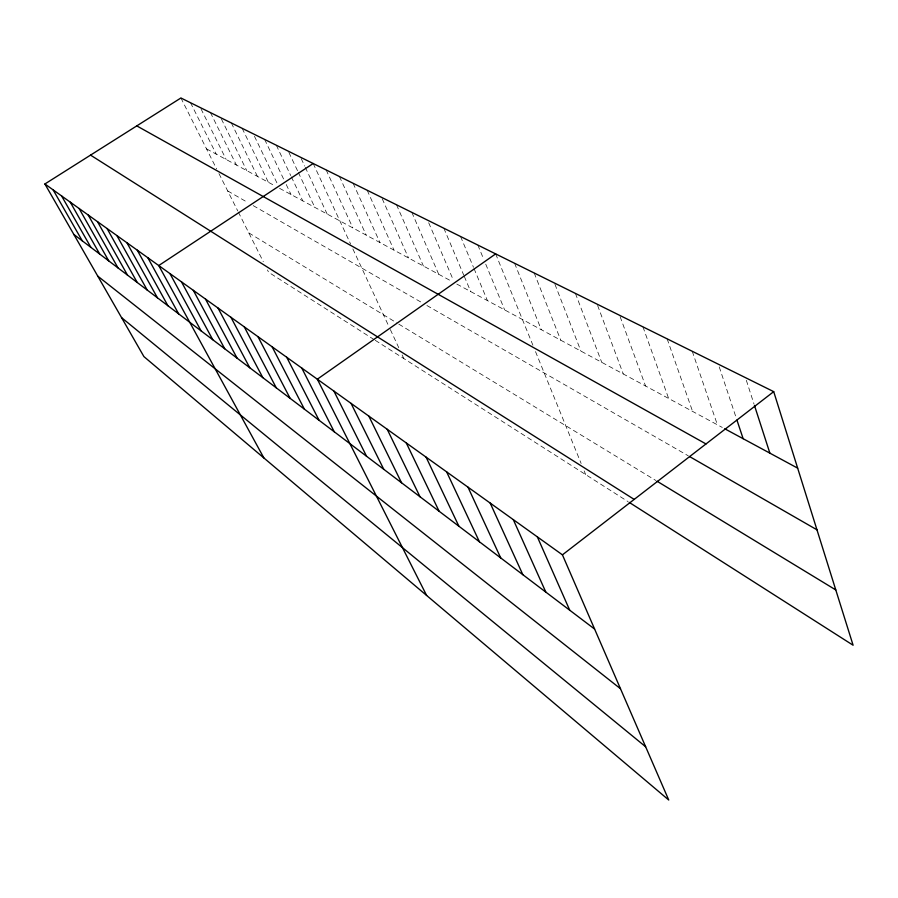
<?xml version="1.0" encoding="UTF-8"?>
<svg xmlns="http://www.w3.org/2000/svg" width="898" height="898" viewBox="0 0 898 898"><rect width="100%" height="100%" fill="white"/><g stroke="black" fill="none" stroke-linecap="round" stroke-linejoin="round"><path stroke-width="0.67" stroke-dasharray="4.49 3.37" d="M206.529 148.888L275.08 185.908M279.559 188.333L452.076 281.501M456.824 284.071L722.295 427.448M227.71 190.96L247.522 202.353M253.214 205.631L422.082 302.738M426.92 305.522L688.283 455.825M248.813 232.896L396.557 322.764M398.791 324.122L655.899 480.52M374.14 339.624L268.637 272.296L267.447 269.939M375.252 340.32L628.084 501.656M180.913 97.983L216.609 168.914M218.955 173.583L237.746 210.918M238.34 212.085L263.282 261.666M190.522 102.742L216.25 154.142M200.984 108.849L226.195 159.507M210.446 112.609L236.376 165.008M221.368 118.951L246.782 170.631M231.336 122.959L257.445 176.39M242.157 128.324L268.367 182.283M254.46 136.294L277.763 184.618M264.641 139.459L283.824 179.499M286.226 184.505L291.019 194.518M276.315 145.24L290.739 175.581M291.345 176.85L302.772 200.871M288.875 152.413L297.721 171.148M298.304 172.405L314.816 207.371M301.167 158.519L304.714 166.085M305.298 167.354L327.164 214.05M313.189 163.503L350.613 244.065M352.858 248.903L388.621 325.884M390.338 329.566L398.779 347.739M402.124 354.935L403.797 358.538M326.142 169.924L352.858 227.924M339.444 176.513L366.216 235.13M353.116 183.293L379.933 242.539M367.181 190.253L394.031 250.16M382.2 198.683L408.523 257.984M396.512 204.789L423.418 266.021M411.834 212.366L438.729 274.305M428.694 222.738L453.4 280.255M443.848 228.227L463.738 275.114M464.277 276.382L470.732 291.581M460.584 236.522L473.482 267.29M474.021 268.569L487.446 300.606M477.848 245.075L483.629 259.062M485.739 264.147L504.665 309.911M495.662 253.898L532.918 345.236M535.511 351.601L581.141 463.469M584.171 470.889L585.687 474.593M514.61 263.282L541.292 329.689M534.198 272.992L560.779 340.219M554.953 284.307L580.916 351.084M575.416 293.41L601.739 362.332M597.608 305.455L623.268 373.961M620.103 316.612L645.561 386.005M642.946 326.861L668.651 398.476M667.135 338.849L692.582 411.396M692.246 351.286L717.39 424.799M719.231 366.878L736.495 418.749M746.328 380.303L754.039 404.145"/><path stroke-width="1.35" d="M773.706 391.64L180.913 97.983L44.9 183.978L562.429 554.841L773.706 391.64L853.1 645.224L629.24 502.397M495.662 253.898L317.331 379.203L426.629 595.464M313.189 163.503L158.744 265.561L263.877 457.946M724.753 428.773L797.66 468.15M136.777 125.888L705.996 443.949M689.484 456.51L816.967 529.82M657.078 481.238L835.791 589.941M90.541 155.118L634.19 499.411M73.849 234.457L594.611 629.071M97.759 276.124L620.484 688.732M121.567 317.634L645.651 746.766M44.9 183.978L143.916 356.596L668.741 800.017L562.429 554.841M53.15 189.893L82.268 240.832M61.592 195.944L90.889 247.365M70.246 202.14L99.712 254.044M79.103 208.493L108.748 260.891M88.195 215.004L118.008 267.907M97.5 221.671L127.494 275.102M107.053 228.519L137.214 282.466M116.863 235.545L147.182 290.02M126.921 242.752L157.408 297.766M137.248 250.149L167.904 305.724M147.856 257.76L178.668 313.885M169.947 273.587L201.085 330.868M181.463 281.837L212.759 339.713M193.306 290.323L224.747 348.794M205.485 299.056L237.083 358.145M218.023 308.048L249.767 367.753M230.943 317.297L262.822 377.654M244.256 326.838L276.27 387.835M257.973 336.671L290.11 398.319M272.116 346.808L304.377 409.129M286.709 357.258L319.071 420.275M301.773 368.057L334.236 431.77M333.899 391.079L366.541 456.24M351.051 403.37L383.76 469.284M368.809 416.088L401.563 482.787M387.206 429.278L420.006 496.751M406.289 442.95L439.1 511.22M426.079 457.138L458.889 526.217M446.632 471.865L479.42 541.775M467.981 487.165L500.714 557.916M490.185 503.071L522.838 574.675M513.297 519.628L545.827 592.096M537.352 536.869L569.725 610.213M736.944 420.084L743.14 438.707M754.466 405.469L769.878 453.142"/></g></svg>
